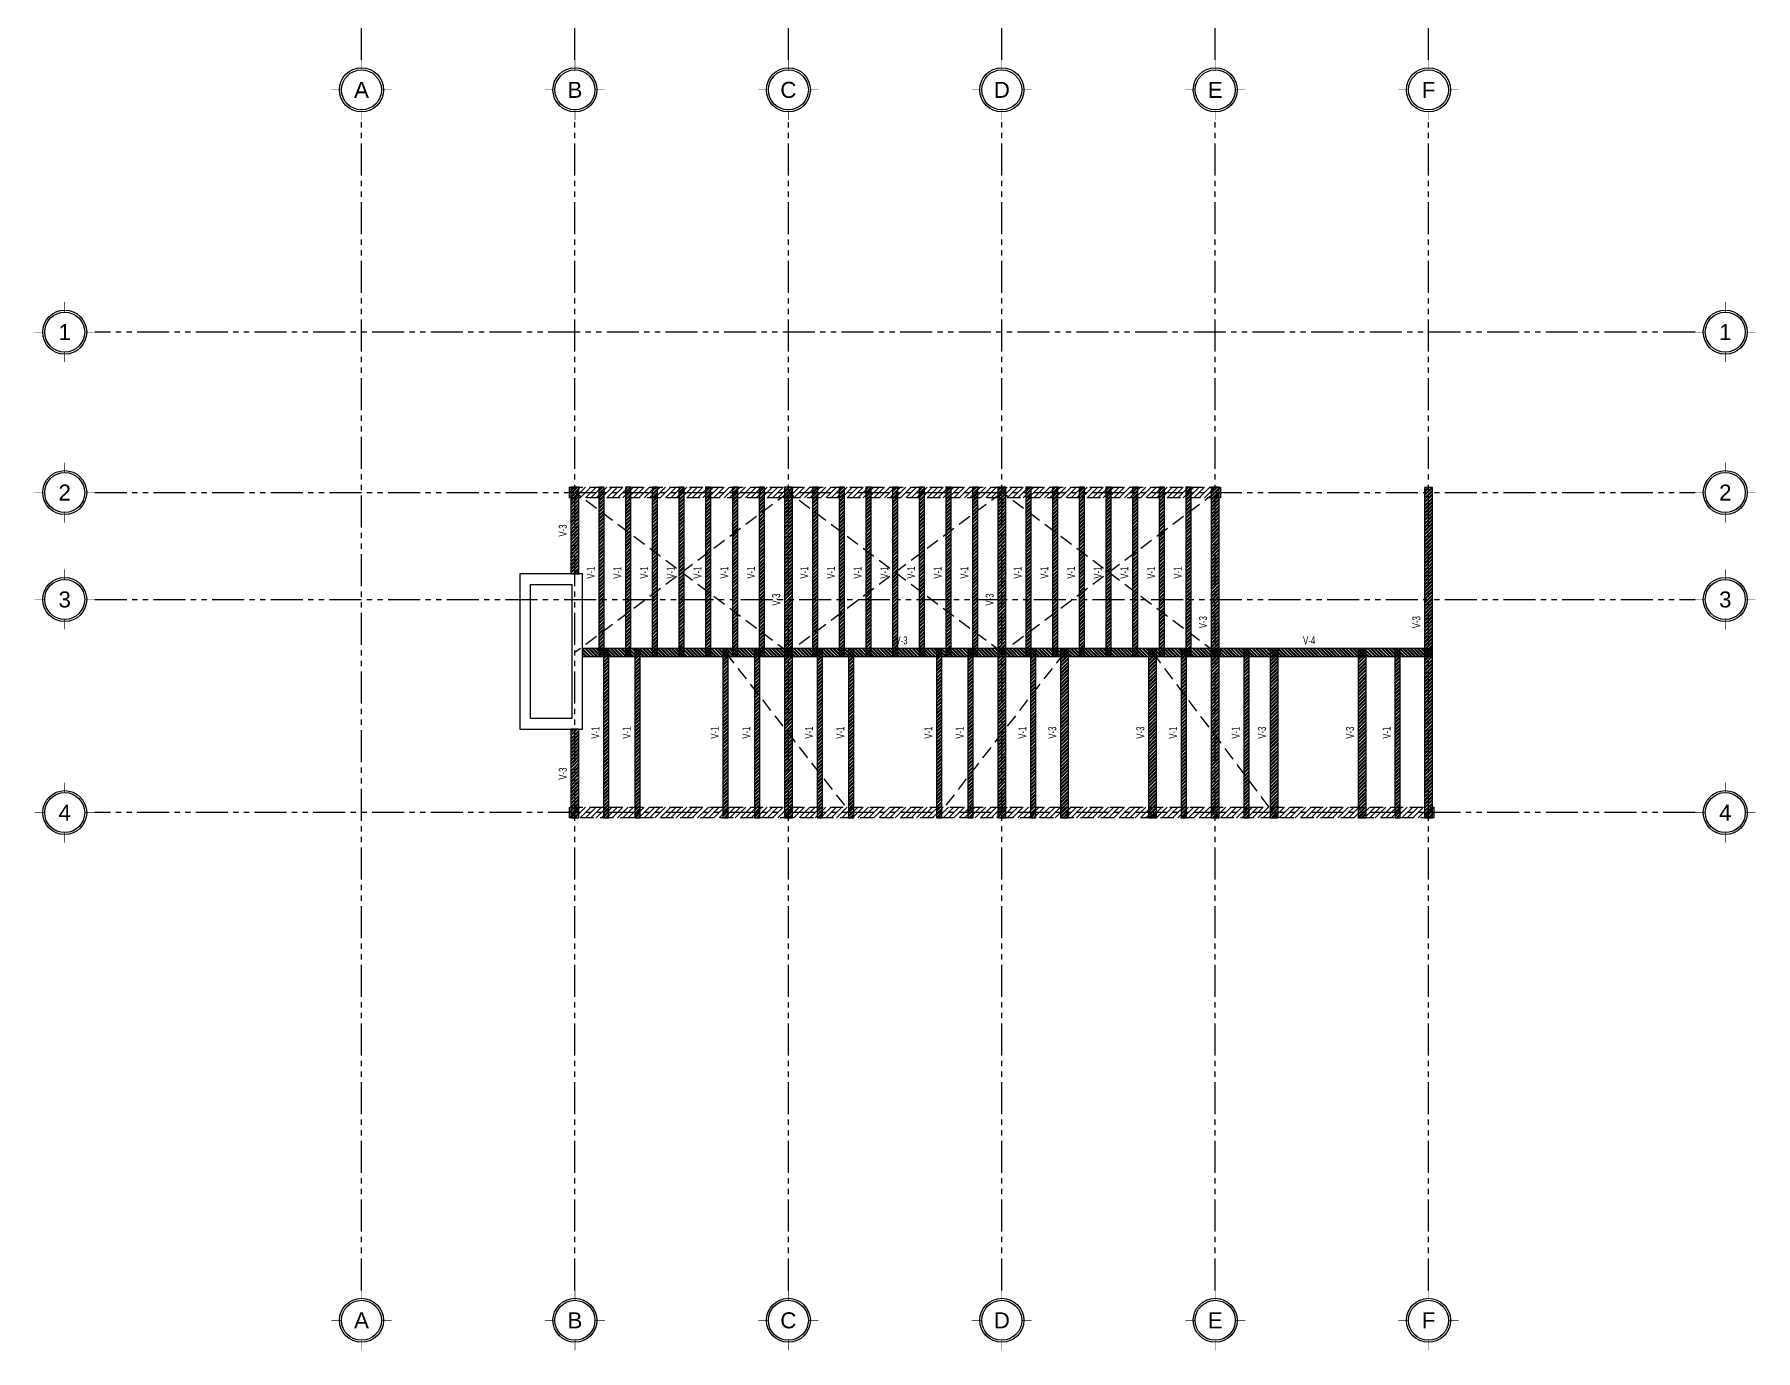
# Model space of a CAD drawing. Header units: metres. Extents: x -6.1 to 26.1, y -33.2 to 14.1.
# Drawn here: x -6.13 to 26.13, y -33.16 to -8.48 of the extents above; entities that cross this region are included whole.
import ezdxf
from ezdxf.enums import TextEntityAlignment as Align

# ---------------------------------------------------------------- set-up
doc = ezdxf.new("R2010")
doc.units = ezdxf.units.M
doc.header["$MEASUREMENT"] = 0
doc.linetypes.add('Xref_Cubierta 2$0$HIDDEN', pattern=[0.375, 0.25, -0.125])
doc.linetypes.add('Xref_Ejes$0$ACAD_ISO05W100', pattern=[33, 24, -3, 0, -3, 0, -3])
for name, color, linetype in [('Xref_Cubierta 2$0$00-TENSORES', 7, 'Continuous'), ('Xref_Cubierta 2$0$Cerramiento', 11, 'Continuous'), ('Xref_Cubierta 2$0$VIGA', 3, 'Continuous'), ('Xref_Cubierta 2$0$VIGUETA', 7, 'Continuous'), ('Xref_Ejes$0$00-EJES', 1, 'Xref_Ejes$0$ACAD_ISO05W100'), ('Xref_Ejes$0$Globo Eje', 1, 'Continuous'), ('Xref_Ejes$0$Texto', 7, 'Continuous')]:
    doc.layers.add(name, color=color, linetype=linetype)
doc.styles.add('Xref_Cubierta 2$0$ARIAL', font='arial.ttf', dxfattribs={"height": 2})
doc.styles.add('Xref_Ejes$0$Arial', font='arial.ttf')
pattern_1 = [(45, (0.05, 4.30194), (-0.03367596, 0.03367596), []), (45, (0.07245, 4.30194), (-0.03367596, 0.03367596), [])]

# ---------------------------------------------------------------- blocks, each defined once
blk = doc.blocks.new('*U195')
at = {"layer": 'Xref_Ejes$0$Globo Eje', "ltscale": 0.025, "const_width": 0.00938}
for points in [[(0, 0.5625), (0, 0.375)], [(-0.375, 0), (-0.5625, 0)], [(0.5625, 0), (0.375, 0)], [(0, -0.375), (0, -0.5625)]]:
    blk.add_lwpolyline(points, dxfattribs=at)
at = {"layer": 'Xref_Ejes$0$Globo Eje', "ltscale": 0.025}
for radius in [0.4125, 0.375]:
    blk.add_circle((0, 0), radius, dxfattribs=at)
at = {"layer": 'Xref_Ejes$0$Texto', "color": 7, "ltscale": 0.025, "style": 'Xref_Ejes$0$Arial'}
blk.add_attdef('EJE', text='', height=0.3, dxfattribs=at).set_placement((0, 0), align=Align.MIDDLE_CENTER)
blk = doc.blocks.new('Xref_Ejes')
at = {"layer": 'Xref_Ejes$0$00-EJES', "ltscale": 0.025}
for p, q in [((0, -8.957), (0, 12.987)), ((4, -8.957), (4, 12.987)), ((8, -8.957), (8, 12.987)), ((12, -8.957), (12, 12.987)), ((16, -8.957), (16, 12.987)), ((19.997, -8.957), (19.997, 12.987)), ((24.997, 9.008), (-5, 9.008)), ((-5, 6), (24.997, 6)), ((-5, 3.996), (24.997, 3.996)), ((24.997, 0), (-5, 0))]:
    blk.add_line(p, q, dxfattribs=at)
for p, values in [((0, 13.55), {'EJE': 'A'}), ((4, 13.55), {'EJE': 'B'}), ((8, 13.55), {'EJE': 'C'}), ((12, 13.55), {'EJE': 'D'}), ((16, 13.55), {'EJE': 'E'}), ((19.997, 13.55), {'EJE': 'F'}), ((-5.562, 9.008), {'EJE': '1'}), ((25.559, 9.008), {'EJE': '1'}), ((-5.562, 6), {'EJE': '2'}), ((25.559, 6), {'EJE': '2'}), ((-5.562, 3.996), {'EJE': '3'}), ((25.559, 3.996), {'EJE': '3'}), ((-5.562, 0), {'EJE': '4'}), ((25.559, 0), {'EJE': '4'}), ((0, -9.519), {'EJE': 'A'}), ((4, -9.519), {'EJE': 'B'}), ((8, -9.519), {'EJE': 'C'}), ((12, -9.519), {'EJE': 'D'}), ((16, -9.519), {'EJE': 'E'}), ((19.997, -9.519), {'EJE': 'F'})]:
    blk.add_blockref('*U195', p, dxfattribs=at).add_auto_attribs(values)
blk = doc.blocks.new('*U200')
at = {"layer": 'Xref_Cubierta 2$0$VIGA', "ltscale": 0.025, "transparency": 33554559}
h = blk.add_hatch(dxfattribs=at)
h.set_pattern_fill('ANSI32', color=250, scale=0.005)
h.set_pattern_definition([(45, (2e-15, 4.327096), (-0.03367596, 0.03367596), []), (45, (0.02245, 4.327096), (-0.03367596, 0.03367596), [])])
h.paths.add_polyline_path([(-0.075, 6), (-0.075, -0.2), (0.075, -0.2), (0.075, 6)])
at = {"layer": 'Xref_Cubierta 2$0$VIGA', "ltscale": 0.025}
for p, q in [((0.075, 6), (-0.075, 6)), ((-0.075, 6), (-0.075, -0.2)), ((0.075, -0.2), (0.075, 6)), ((-0.075, -0.2), (0.075, -0.2))]:
    blk.add_line(p, q, dxfattribs=at)
at = {"layer": 'Xref_Cubierta 2$0$VIGA', "ltscale": 0.025, "style": 'Xref_Cubierta 2$0$ARIAL', "width": 0.7, "flags": 8}
blk.add_attdef('V-00', text='', height=0.15, rotation=90, dxfattribs=at).set_placement((-0.228, 3.895), align=Align.MIDDLE_CENTER)
blk = doc.blocks.new('*U203')
at = {"layer": 'Xref_Cubierta 2$0$VIGA', "ltscale": 0.025, "transparency": 33554559}
h = blk.add_hatch(dxfattribs=at)
h.set_pattern_fill('ANSI32', color=250, scale=0.005, angle=-90)
h.set_pattern_definition([(315, (14.52551, -8e-15), (0.03367596, 0.03367596), []), (315, (14.52551, -0.02245), (0.03367596, 0.03367596), [])])
h.paths.add_polyline_path([(11.956, 0.075), (0, 0.075), (0, -0.075), (11.956, -0.075)])
at = {"layer": 'Xref_Cubierta 2$0$VIGA', "ltscale": 0.025}
for p, q in [((0, 0.075), (0, -0.075)), ((11.956, 0.075), (0, 0.075)), ((11.956, -0.075), (11.956, 0.075)), ((0, -0.075), (11.956, -0.075))]:
    blk.add_line(p, q, dxfattribs=at)
at = {"layer": 'Xref_Cubierta 2$0$VIGA', "ltscale": 0.025, "style": 'Xref_Cubierta 2$0$ARIAL', "width": 0.7, "flags": 8}
blk.add_attdef('V-00', text='', height=0.15, dxfattribs=at).set_placement((5.977, 0.228), align=Align.MIDDLE_CENTER)
blk = doc.blocks.new('*U230')
at = {"layer": 'Xref_Cubierta 2$0$VIGA', "ltscale": 0.025, "transparency": 33554559}
h = blk.add_hatch(dxfattribs=at)
h.set_pattern_fill('ANSI32', color=250, scale=0.005)
h.set_pattern_definition([(45, (2e-15, 4.32702), (-0.03367596, 0.03367596), []), (45, (0.02245, 4.32702), (-0.03367596, 0.03367596), [])])
h.paths.add_polyline_path([(-0.075, 6), (-0.075, -0.2), (0.075, -0.2), (0.075, 6)])
at = {"layer": 'Xref_Cubierta 2$0$VIGA', "ltscale": 0.025}
for p, q in [((0.075, 6), (-0.075, 6)), ((-0.075, 6), (-0.075, -0.2)), ((0.075, -0.2), (0.075, 6)), ((-0.075, -0.2), (0.075, -0.2))]:
    blk.add_line(p, q, dxfattribs=at)
at = {"layer": 'Xref_Cubierta 2$0$VIGA', "ltscale": 0.025, "style": 'Xref_Cubierta 2$0$ARIAL', "width": 0.7, "flags": 8}
blk.add_attdef('V-00', text='', height=0.15, rotation=90, dxfattribs=at).set_placement((-0.228, 3.47), align=Align.MIDDLE_CENTER)
blk = doc.blocks.new('*U202')
at = {"layer": 'Xref_Cubierta 2$0$VIGA', "ltscale": 0.025, "transparency": 33554559}
h = blk.add_hatch(dxfattribs=at)
h.set_pattern_fill('ANSI32', color=250, scale=0.005)
h.set_pattern_definition([(45, (2e-15, -0.21063), (-0.033676, 0.033676), []), (45, (0.02245, -0.21063), (-0.033676, 0.033676), [])])
h.paths.add_polyline_path([(-0.075, 1.462), (-0.075, -0.2), (0.075, -0.2), (0.075, 1.462)])
at = {"layer": 'Xref_Cubierta 2$0$VIGA', "ltscale": 0.025}
for p, q in [((0.075, 1.462), (-0.075, 1.462)), ((-0.075, 1.462), (-0.075, -0.2)), ((0.075, -0.2), (0.075, 1.462)), ((-0.075, -0.2), (0.075, -0.2))]:
    blk.add_line(p, q, dxfattribs=at)
at = {"layer": 'Xref_Cubierta 2$0$VIGA', "ltscale": 0.025, "style": 'Xref_Cubierta 2$0$ARIAL', "width": 0.7, "flags": 8}
blk.add_attdef('V-00', text='', height=0.15, rotation=90, dxfattribs=at).set_placement((-0.228, 0.63), align=Align.MIDDLE_CENTER)
blk = doc.blocks.new('*U205')
at = {"layer": 'Xref_Cubierta 2$0$VIGA', "ltscale": 0.025, "transparency": 33554559}
h = blk.add_hatch(dxfattribs=at)
h.set_pattern_fill('ANSI32', color=250, scale=0.005)
h.set_pattern_definition([(45, (2e-15, -2.819004), (-0.03367596, 0.03367596), []), (45, (0.02245, -2.819004), (-0.03367596, 0.03367596), [])])
h.paths.add_polyline_path([(-0.075, 1.621), (-0.075, 0), (0.075, 0), (0.075, 1.621)])
at = {"layer": 'Xref_Cubierta 2$0$VIGA', "ltscale": 0.025}
for p, q in [((0.075, 1.621), (-0.075, 1.621)), ((-0.075, 1.621), (-0.075, 0)), ((0.075, 0), (0.075, 1.621)), ((-0.075, 0), (0.075, 0))]:
    blk.add_line(p, q, dxfattribs=at)
at = {"layer": 'Xref_Cubierta 2$0$VIGA', "ltscale": 0.025, "style": 'Xref_Cubierta 2$0$ARIAL', "width": 0.7, "flags": 8}
blk.add_attdef('V-00', text='', height=0.15, rotation=90, dxfattribs=at).set_placement((-0.228, 0.809), align=Align.MIDDLE_CENTER)
blk = doc.blocks.new('*U207')
at = {"layer": 'Xref_Cubierta 2$0$VIGA', "ltscale": 0.025, "transparency": 33554559}
h = blk.add_hatch(dxfattribs=at)
h.set_pattern_fill('ANSI32', color=250, scale=0.005)
h.set_pattern_definition([(45, (2e-15, 4.327096), (-0.03367596, 0.03367596), []), (45, (0.02245, 4.327096), (-0.03367596, 0.03367596), [])])
h.paths.add_polyline_path([(-0.075, 6), (-0.075, -0.2), (0.075, -0.2), (0.075, 6)])
at = {"layer": 'Xref_Cubierta 2$0$VIGA', "ltscale": 0.025}
for p, q in [((0.075, 6), (-0.075, 6)), ((-0.075, 6), (-0.075, -0.2)), ((0.075, -0.2), (0.075, 6)), ((-0.075, -0.2), (0.075, -0.2))]:
    blk.add_line(p, q, dxfattribs=at)
at = {"layer": 'Xref_Cubierta 2$0$VIGA', "ltscale": 0.025, "style": 'Xref_Cubierta 2$0$ARIAL', "width": 0.7, "flags": 8}
blk.add_attdef('V-00', text='', height=0.15, rotation=90, dxfattribs=at).set_placement((-0.228, 3.895), align=Align.MIDDLE_CENTER)
blk = doc.blocks.new('*U224')
at = {"layer": 'Xref_Cubierta 2$0$VIGA', "ltscale": 0.025, "transparency": 33554559}
h = blk.add_hatch(dxfattribs=at)
h.set_pattern_fill('ANSI32', color=250, scale=0.005)
h.set_pattern_definition(pattern_1)
h.paths.add_polyline_path([(-0.025, 2.975), (-0.025, -0.2), (0.075, -0.2), (0.075, 2.975)])
at = {"layer": 'Xref_Cubierta 2$0$VIGA', "ltscale": 0.025}
for p, q in [((0.075, 2.975), (-0.025, 2.975)), ((-0.025, 2.975), (-0.025, -0.2)), ((0.075, -0.2), (0.075, 2.975)), ((-0.025, -0.2), (0.075, -0.2))]:
    blk.add_line(p, q, dxfattribs=at)
at = {"layer": 'Xref_Cubierta 2$0$VIGA', "ltscale": 0.025, "style": 'Xref_Cubierta 2$0$ARIAL', "width": 0.7, "flags": 8}
blk.add_attdef('V-00', text='', height=0.15, rotation=90, dxfattribs=at).set_placement((-0.178, 1.399), align=Align.MIDDLE_CENTER)
blk = doc.blocks.new('*U227')
at = {"layer": 'Xref_Cubierta 2$0$VIGA', "ltscale": 0.025, "transparency": 33554559}
h = blk.add_hatch(dxfattribs=at)
h.set_pattern_fill('ANSI32', color=250, scale=0.005)
h.set_pattern_definition(pattern_1)
h.paths.add_polyline_path([(-0.025, 2.975), (-0.025, -0.2), (0.075, -0.2), (0.075, 2.975)])
at = {"layer": 'Xref_Cubierta 2$0$VIGA', "ltscale": 0.025}
for p, q in [((0.075, 2.975), (-0.025, 2.975)), ((-0.025, 2.975), (-0.025, -0.2)), ((0.075, -0.2), (0.075, 2.975)), ((-0.025, -0.2), (0.075, -0.2))]:
    blk.add_line(p, q, dxfattribs=at)
at = {"layer": 'Xref_Cubierta 2$0$VIGA', "ltscale": 0.025, "style": 'Xref_Cubierta 2$0$ARIAL', "width": 0.7, "flags": 8}
blk.add_attdef('V-00', text='', height=0.15, rotation=90, dxfattribs=at).set_placement((-0.178, 1.399), align=Align.MIDDLE_CENTER)
blk = doc.blocks.new('*U229')
at = {"layer": 'Xref_Cubierta 2$0$VIGA', "ltscale": 0.025, "transparency": 33554559}
h = blk.add_hatch(dxfattribs=at)
h.set_pattern_fill('ANSI32', color=250, scale=0.005)
h.set_pattern_definition([(45, (0.05, 4.30194), (-0.03367596, 0.03367596), []), (45, (0.07245, 4.30194), (-0.03367596, 0.03367596), [])])
h.paths.add_polyline_path([(-0.025, 2.975), (-0.025, -0.2), (0.075, -0.2), (0.075, 2.975)])
at = {"layer": 'Xref_Cubierta 2$0$VIGA', "ltscale": 0.025}
for p, q in [((0.075, 2.975), (-0.025, 2.975)), ((-0.025, 2.975), (-0.025, -0.2)), ((0.075, -0.2), (0.075, 2.975)), ((-0.025, -0.2), (0.075, -0.2))]:
    blk.add_line(p, q, dxfattribs=at)
at = {"layer": 'Xref_Cubierta 2$0$VIGA', "ltscale": 0.025, "style": 'Xref_Cubierta 2$0$ARIAL', "width": 0.7, "flags": 8}
blk.add_attdef('V-00', text='', height=0.15, rotation=90, dxfattribs=at).set_placement((-0.178, 1.399), align=Align.MIDDLE_CENTER)
blk = doc.blocks.new('*U225')
at = {"layer": 'Xref_Cubierta 2$0$VIGA', "ltscale": 0.025, "transparency": 33554559}
h = blk.add_hatch(dxfattribs=at)
h.set_pattern_fill('ANSI32', color=250, scale=0.005)
h.set_pattern_definition([(45, (2e-15, 4.301936), (-0.03367596, 0.03367596), []), (45, (0.02245, 4.301936), (-0.03367596, 0.03367596), [])])
h.paths.add_polyline_path([(-0.075, 2.975), (-0.075, -0.2), (0.075, -0.2), (0.075, 2.975)])
at = {"layer": 'Xref_Cubierta 2$0$VIGA', "ltscale": 0.025}
for p, q in [((0.075, 2.975), (-0.075, 2.975)), ((-0.075, 2.975), (-0.075, -0.2)), ((0.075, -0.2), (0.075, 2.975)), ((-0.075, -0.2), (0.075, -0.2))]:
    blk.add_line(p, q, dxfattribs=at)
at = {"layer": 'Xref_Cubierta 2$0$VIGA', "ltscale": 0.025, "style": 'Xref_Cubierta 2$0$ARIAL', "width": 0.7, "flags": 8}
blk.add_attdef('V-00', text='', height=0.15, rotation=90, dxfattribs=at).set_placement((-0.228, 1.399), align=Align.MIDDLE_CENTER)
blk = doc.blocks.new('*U226')
at = {"layer": 'Xref_Cubierta 2$0$VIGA', "ltscale": 0.025, "transparency": 33554559}
h = blk.add_hatch(dxfattribs=at)
h.set_pattern_fill('ANSI32', color=250, scale=0.005)
h.set_pattern_definition([(45, (2e-15, 4.30194), (-0.03367596, 0.03367596), []), (45, (0.02245, 4.30194), (-0.03367596, 0.03367596), [])])
h.paths.add_polyline_path([(-0.075, 2.975), (-0.075, -0.2), (0.075, -0.2), (0.075, 2.975)])
at = {"layer": 'Xref_Cubierta 2$0$VIGA', "ltscale": 0.025}
for p, q in [((0.075, 2.975), (-0.075, 2.975)), ((-0.075, 2.975), (-0.075, -0.2)), ((0.075, -0.2), (0.075, 2.975)), ((-0.075, -0.2), (0.075, -0.2))]:
    blk.add_line(p, q, dxfattribs=at)
at = {"layer": 'Xref_Cubierta 2$0$VIGA', "ltscale": 0.025, "style": 'Xref_Cubierta 2$0$ARIAL', "width": 0.7, "flags": 8}
blk.add_attdef('V-00', text='', height=0.15, rotation=90, dxfattribs=at).set_placement((-0.228, 1.399), align=Align.MIDDLE_CENTER)
blk = doc.blocks.new('*U216')
at = {"layer": 'Xref_Cubierta 2$0$VIGA', "ltscale": 0.025, "transparency": 33554559}
h = blk.add_hatch(dxfattribs=at)
h.set_pattern_fill('ANSI32', color=250, scale=0.005)
h.set_pattern_definition([(45, (0.05, 4.302), (-0.03367596, 0.03367596), []), (45, (0.07245, 4.302), (-0.03367596, 0.03367596), [])])
h.paths.add_polyline_path([(-0.025, 2.975), (-0.025, -0.2), (0.075, -0.2), (0.075, 2.975)])
at = {"layer": 'Xref_Cubierta 2$0$VIGA', "ltscale": 0.025}
for p, q in [((0.075, 2.975), (-0.025, 2.975)), ((-0.025, 2.975), (-0.025, -0.2)), ((0.075, -0.2), (0.075, 2.975)), ((-0.025, -0.2), (0.075, -0.2))]:
    blk.add_line(p, q, dxfattribs=at)
at = {"layer": 'Xref_Cubierta 2$0$VIGA', "ltscale": 0.025, "style": 'Xref_Cubierta 2$0$ARIAL', "width": 0.7, "flags": 8}
blk.add_attdef('V-00', text='', height=0.15, rotation=90, dxfattribs=at).set_placement((-0.178, 1.399), align=Align.MIDDLE_CENTER)
blk = doc.blocks.new('*U222')
at = {"layer": 'Xref_Cubierta 2$0$VIGA', "ltscale": 0.025, "transparency": 33554559}
h = blk.add_hatch(dxfattribs=at)
h.set_pattern_fill('ANSI32', color=250, scale=0.005)
h.set_pattern_definition([(45, (0.05, 4.302), (-0.03367596, 0.03367596), []), (45, (0.07245, 4.302), (-0.03367596, 0.03367596), [])])
h.paths.add_polyline_path([(-0.025, 2.975), (-0.025, -0.2), (0.075, -0.2), (0.075, 2.975)])
at = {"layer": 'Xref_Cubierta 2$0$VIGA', "ltscale": 0.025}
for p, q in [((0.075, 2.975), (-0.025, 2.975)), ((-0.025, 2.975), (-0.025, -0.2)), ((0.075, -0.2), (0.075, 2.975)), ((-0.025, -0.2), (0.075, -0.2))]:
    blk.add_line(p, q, dxfattribs=at)
at = {"layer": 'Xref_Cubierta 2$0$VIGA', "ltscale": 0.025, "style": 'Xref_Cubierta 2$0$ARIAL', "width": 0.7, "flags": 8}
blk.add_attdef('V-00', text='', height=0.15, rotation=90, dxfattribs=at).set_placement((-0.178, 1.399), align=Align.MIDDLE_CENTER)
blk = doc.blocks.new('*U209')
at = {"layer": 'Xref_Cubierta 2$0$VIGA', "ltscale": 0.025, "transparency": 33554559}
h = blk.add_hatch(dxfattribs=at)
h.set_pattern_fill('ANSI32', color=250, scale=0.005)
h.set_pattern_definition([(45, (2e-15, 4.302), (-0.03367596, 0.03367596), []), (45, (0.02245, 4.302), (-0.03367596, 0.03367596), [])])
h.paths.add_polyline_path([(-0.075, 2.975), (-0.075, -0.2), (0.075, -0.2), (0.075, 2.975)])
at = {"layer": 'Xref_Cubierta 2$0$VIGA', "ltscale": 0.025}
for p, q in [((0.075, 2.975), (-0.075, 2.975)), ((-0.075, 2.975), (-0.075, -0.2)), ((0.075, -0.2), (0.075, 2.975)), ((-0.075, -0.2), (0.075, -0.2))]:
    blk.add_line(p, q, dxfattribs=at)
at = {"layer": 'Xref_Cubierta 2$0$VIGA', "ltscale": 0.025, "style": 'Xref_Cubierta 2$0$ARIAL', "width": 0.7, "flags": 8}
blk.add_attdef('V-00', text='', height=0.15, rotation=90, dxfattribs=at).set_placement((-0.228, 1.399), align=Align.MIDDLE_CENTER)
blk = doc.blocks.new('*U211')
at = {"layer": 'Xref_Cubierta 2$0$VIGA', "ltscale": 0.025, "transparency": 33554559}
h = blk.add_hatch(dxfattribs=at)
h.set_pattern_fill('ANSI32', color=250, scale=0.005)
h.set_pattern_definition([(45, (2e-15, 4.301994), (-0.03367596, 0.03367596), []), (45, (0.02245, 4.301994), (-0.03367596, 0.03367596), [])])
h.paths.add_polyline_path([(-0.075, 2.975), (-0.075, -0.2), (0.075, -0.2), (0.075, 2.975)])
at = {"layer": 'Xref_Cubierta 2$0$VIGA', "ltscale": 0.025}
for p, q in [((0.075, 2.975), (-0.075, 2.975)), ((-0.075, 2.975), (-0.075, -0.2)), ((0.075, -0.2), (0.075, 2.975)), ((-0.075, -0.2), (0.075, -0.2))]:
    blk.add_line(p, q, dxfattribs=at)
at = {"layer": 'Xref_Cubierta 2$0$VIGA', "ltscale": 0.025, "style": 'Xref_Cubierta 2$0$ARIAL', "width": 0.7, "flags": 8}
blk.add_attdef('V-00', text='', height=0.15, rotation=90, dxfattribs=at).set_placement((-0.228, 1.399), align=Align.MIDDLE_CENTER)
blk = doc.blocks.new('*U223')
at = {"layer": 'Xref_Cubierta 2$0$VIGA', "ltscale": 0.025, "transparency": 33554559}
h = blk.add_hatch(dxfattribs=at)
h.set_pattern_fill('ANSI32', color=250, scale=0.005)
h.set_pattern_definition([(45, (0.05, 4.377096), (-0.03367596, 0.03367596), []), (45, (0.07245, 4.377096), (-0.03367596, 0.03367596), [])])
h.paths.add_polyline_path([(-0.025, 3.025), (-0.025, -0.15), (0.075, -0.15), (0.075, 3.025)])
at = {"layer": 'Xref_Cubierta 2$0$VIGA', "ltscale": 0.025}
for p, q in [((0.075, 3.025), (-0.025, 3.025)), ((-0.025, 3.025), (-0.025, -0.15)), ((0.075, -0.15), (0.075, 3.025)), ((-0.025, -0.15), (0.075, -0.15))]:
    blk.add_line(p, q, dxfattribs=at)
at = {"layer": 'Xref_Cubierta 2$0$VIGA', "ltscale": 0.025, "style": 'Xref_Cubierta 2$0$ARIAL', "width": 0.7, "flags": 8}
blk.add_attdef('V-00', text='', height=0.15, rotation=90, dxfattribs=at).set_placement((-0.178, 1.424), align=Align.MIDDLE_CENTER)
blk = doc.blocks.new('*U228')
at = {"layer": 'Xref_Cubierta 2$0$VIGA', "ltscale": 0.025, "transparency": 33554559}
h = blk.add_hatch(dxfattribs=at)
h.set_pattern_fill('ANSI32', color=250, scale=0.005)
h.set_pattern_definition([(45, (0.05, 4.377096), (-0.03367596, 0.03367596), []), (45, (0.07245, 4.377096), (-0.03367596, 0.03367596), [])])
h.paths.add_polyline_path([(-0.025, 3.025), (-0.025, -0.15), (0.075, -0.15), (0.075, 3.025)])
at = {"layer": 'Xref_Cubierta 2$0$VIGA', "ltscale": 0.025}
for p, q in [((0.075, 3.025), (-0.025, 3.025)), ((-0.025, 3.025), (-0.025, -0.15)), ((0.075, -0.15), (0.075, 3.025)), ((-0.025, -0.15), (0.075, -0.15))]:
    blk.add_line(p, q, dxfattribs=at)
at = {"layer": 'Xref_Cubierta 2$0$VIGA', "ltscale": 0.025, "style": 'Xref_Cubierta 2$0$ARIAL', "width": 0.7, "flags": 8}
blk.add_attdef('V-00', text='', height=0.15, rotation=90, dxfattribs=at).set_placement((-0.178, 1.424), align=Align.MIDDLE_CENTER)
blk = doc.blocks.new('*U231')
at = {"layer": 'Xref_Cubierta 2$0$VIGA', "ltscale": 0.025, "transparency": 33554559}
h = blk.add_hatch(dxfattribs=at)
h.set_pattern_fill('ANSI32', color=250, scale=0.005)
h.set_pattern_definition([(45, (2e-15, 4.324967), (-0.03367596, 0.03367596), []), (45, (0.02245, 4.324967), (-0.03367596, 0.03367596), [])])
h.paths.add_polyline_path([(-0.075, 5.998), (-0.075, -0.2), (0.075, -0.2), (0.075, 5.998)])
at = {"layer": 'Xref_Cubierta 2$0$VIGA', "ltscale": 0.025}
for p, q in [((0.075, 5.998), (-0.075, 5.998)), ((-0.075, 5.998), (-0.075, -0.2)), ((0.075, -0.2), (0.075, 5.998)), ((-0.075, -0.2), (0.075, -0.2))]:
    blk.add_line(p, q, dxfattribs=at)
at = {"layer": 'Xref_Cubierta 2$0$VIGA', "ltscale": 0.025, "style": 'Xref_Cubierta 2$0$ARIAL', "width": 0.7, "flags": 8}
blk.add_attdef('V-00', text='', height=0.15, rotation=90, dxfattribs=at).set_placement((-0.228, 3.47), align=Align.MIDDLE_CENTER)
blk = doc.blocks.new('*U214')
at = {"layer": 'Xref_Cubierta 2$0$VIGA', "ltscale": 0.025, "transparency": 33554559}
h = blk.add_hatch(dxfattribs=at)
h.set_pattern_fill('ANSI32', color=250, scale=0.005, angle=-90)
h.set_pattern_definition([(315, (7.493944, -6e-15), (0.03367596, 0.03367596), []), (315, (7.493944, -0.02245), (0.03367596, 0.03367596), [])])
h.paths.add_polyline_path([(3.996, 0.075), (-0.15, 0.075), (-0.15, -0.075), (3.996, -0.075)])
at = {"layer": 'Xref_Cubierta 2$0$VIGA', "ltscale": 0.025}
for p, q in [((-0.15, 0.075), (-0.15, -0.075)), ((3.996, 0.075), (-0.15, 0.075)), ((3.996, -0.075), (3.996, 0.075)), ((-0.15, -0.075), (3.996, -0.075))]:
    blk.add_line(p, q, dxfattribs=at)
at = {"layer": 'Xref_Cubierta 2$0$VIGA', "ltscale": 0.025, "style": 'Xref_Cubierta 2$0$ARIAL', "width": 0.7, "flags": 8}
blk.add_attdef('V-00', text='', height=0.15, dxfattribs=at).set_placement((1.685, 0.228), align=Align.MIDDLE_CENTER)
blk = doc.blocks.new('Xref_Cubierta 2')
at = {"layer": 'Xref_Cubierta 2$0$VIGUETA'}
h = blk.add_hatch(dxfattribs=at)
h.set_pattern_fill('JIS_WOOD', color=256, scale=0.1)
h.set_pattern_definition([(45, (-0.000496, -17.069134), (-0.05, 0.05), [])])
h.paths.add_polyline_path([(16.1, -17.169), (16.1, -16.969), (3.9, -16.969), (3.9, -17.169)])
h = blk.add_hatch(dxfattribs=at)
h.set_pattern_fill('JIS_WOOD', color=256, scale=0.1)
h.set_pattern_definition([(45, (0, -23.069155), (-0.05, 0.05), [])])
h.paths.add_polyline_path([(20.097, -23.169), (20.097, -22.969), (3.9, -22.969), (3.9, -23.169)])
at = {"layer": 'Xref_Cubierta 2$0$00-TENSORES', "linetype": 'Xref_Cubierta 2$0$HIDDEN'}
for p, q in [((8.002, -20.069), (4, -17.069)), ((8.002, -17.069), (4, -20.069)), ((12.004, -20.069), (8.002, -17.069)), ((12.004, -17.069), (8.002, -20.069)), ((16.006, -20.069), (12.004, -17.069)), ((16.006, -17.069), (12.004, -20.069)), ((6.824, -20.069), (9.176, -23.094)), ((13.174, -20.069), (10.826, -23.094)), ((14.824, -20.069), (17.103, -23.094))]:
    blk.add_line(p, q, dxfattribs=at)
at = {"layer": 'Xref_Cubierta 2$0$Cerramiento'}
blk.add_line((6.05, -19.969), (5.95, -19.969), dxfattribs=at)
for points in [[(2.97, -21.507), (4.144, -21.507), (4.144, -18.59), (2.97, -18.59), (2.97, -21.507)], [(3.17, -21.307), (3.17, -18.79), (3.944, -18.79), (3.944, -21.307), (3.17, -21.307)]]:
    blk.add_lwpolyline(points, dxfattribs=at)
at = {"layer": 'Xref_Cubierta 2$0$VIGUETA', "linetype": 'Xref_Cubierta 2$0$HIDDEN'}
for points in [[(3.9, -16.969), (16.1, -16.969), (16.1, -17.169), (3.9, -17.169)], [(3.9, -22.969), (20.097, -22.969), (20.097, -23.169), (3.9, -23.169)]]:
    blk.add_lwpolyline(points, close=True, dxfattribs=at)
at = {"ltscale": 0.025}
ref = blk.add_blockref('*U205', (4, -18.59), dxfattribs=at)
ref.add_attrib('V-00', 'V-3', dxfattribs={"layer": 'Xref_Cubierta 2$0$VIGA', "ltscale": 0.025, "height": 0.15, "rotation": 90, "style": 'Xref_Cubierta 2$0$ARIAL', "width": 0.7}).set_placement((3.772, -17.781), align=Align.MIDDLE_CENTER)
ref = blk.add_blockref('*U223', (4.475, -19.994), dxfattribs=at)
ref.add_attrib('V-00', 'V-1', dxfattribs={"layer": 'Xref_Cubierta 2$0$VIGA', "ltscale": 0.025, "height": 0.15, "rotation": 90, "style": 'Xref_Cubierta 2$0$ARIAL', "width": 0.7}).set_placement((4.297, -18.57), align=Align.MIDDLE_CENTER)
ref = blk.add_blockref('*U223', (4.975, -19.994), dxfattribs=at)
ref.add_attrib('V-00', 'V-1', dxfattribs={"layer": 'Xref_Cubierta 2$0$VIGA', "ltscale": 0.025, "height": 0.15, "rotation": 90, "style": 'Xref_Cubierta 2$0$ARIAL', "width": 0.7}).set_placement((4.797, -18.57), align=Align.MIDDLE_CENTER)
ref = blk.add_blockref('*U223', (5.475, -19.994), dxfattribs=at)
ref.add_attrib('V-00', 'V-1', dxfattribs={"layer": 'Xref_Cubierta 2$0$VIGA', "ltscale": 0.025, "height": 0.15, "rotation": 90, "style": 'Xref_Cubierta 2$0$ARIAL', "width": 0.7}).set_placement((5.297, -18.57), align=Align.MIDDLE_CENTER)
ref = blk.add_blockref('*U223', (5.975, -19.994), dxfattribs=at)
ref.add_attrib('V-00', 'V-1', dxfattribs={"layer": 'Xref_Cubierta 2$0$VIGA', "ltscale": 0.025, "height": 0.15, "rotation": 90, "style": 'Xref_Cubierta 2$0$ARIAL', "width": 0.7}).set_placement((5.797, -18.57), align=Align.MIDDLE_CENTER)
ref = blk.add_blockref('*U223', (6.475, -19.994), dxfattribs=at)
ref.add_attrib('V-00', 'V-1', dxfattribs={"layer": 'Xref_Cubierta 2$0$VIGA', "ltscale": 0.025, "height": 0.15, "rotation": 90, "style": 'Xref_Cubierta 2$0$ARIAL', "width": 0.7}).set_placement((6.297, -18.57), align=Align.MIDDLE_CENTER)
ref = blk.add_blockref('*U223', (6.975, -19.994), dxfattribs=at)
ref.add_attrib('V-00', 'V-1', dxfattribs={"layer": 'Xref_Cubierta 2$0$VIGA', "ltscale": 0.025, "height": 0.15, "rotation": 90, "style": 'Xref_Cubierta 2$0$ARIAL', "width": 0.7}).set_placement((6.797, -18.57), align=Align.MIDDLE_CENTER)
ref = blk.add_blockref('*U223', (7.475, -19.994), dxfattribs=at)
ref.add_attrib('V-00', 'V-1', dxfattribs={"layer": 'Xref_Cubierta 2$0$VIGA', "ltscale": 0.025, "height": 0.15, "rotation": 90, "style": 'Xref_Cubierta 2$0$ARIAL', "width": 0.7}).set_placement((7.297, -18.57), align=Align.MIDDLE_CENTER)
ref = blk.add_blockref('*U200', (8, -22.969), dxfattribs=at)
ref.add_attrib('V-00', 'V-3', dxfattribs={"layer": 'Xref_Cubierta 2$0$VIGA', "ltscale": 0.025, "height": 0.15, "rotation": 90, "style": 'Xref_Cubierta 2$0$ARIAL', "width": 0.7}).set_placement((7.772, -19.075), align=Align.MIDDLE_CENTER)
ref = blk.add_blockref('*U228', (8.475, -19.994), dxfattribs=at)
ref.add_attrib('V-00', 'V-1', dxfattribs={"layer": 'Xref_Cubierta 2$0$VIGA', "ltscale": 0.025, "height": 0.15, "rotation": 90, "style": 'Xref_Cubierta 2$0$ARIAL', "width": 0.7}).set_placement((8.297, -18.57), align=Align.MIDDLE_CENTER)
ref = blk.add_blockref('*U228', (8.975, -19.994), dxfattribs=at)
ref.add_attrib('V-00', 'V-1', dxfattribs={"layer": 'Xref_Cubierta 2$0$VIGA', "ltscale": 0.025, "height": 0.15, "rotation": 90, "style": 'Xref_Cubierta 2$0$ARIAL', "width": 0.7}).set_placement((8.797, -18.57), align=Align.MIDDLE_CENTER)
ref = blk.add_blockref('*U228', (9.475, -19.994), dxfattribs=at)
ref.add_attrib('V-00', 'V-1', dxfattribs={"layer": 'Xref_Cubierta 2$0$VIGA', "ltscale": 0.025, "height": 0.15, "rotation": 90, "style": 'Xref_Cubierta 2$0$ARIAL', "width": 0.7}).set_placement((9.297, -18.57), align=Align.MIDDLE_CENTER)
ref = blk.add_blockref('*U228', (9.975, -19.994), dxfattribs=at)
ref.add_attrib('V-00', 'V-1', dxfattribs={"layer": 'Xref_Cubierta 2$0$VIGA', "ltscale": 0.025, "height": 0.15, "rotation": 90, "style": 'Xref_Cubierta 2$0$ARIAL', "width": 0.7}).set_placement((9.797, -18.57), align=Align.MIDDLE_CENTER)
ref = blk.add_blockref('*U228', (10.475, -19.994), dxfattribs=at)
ref.add_attrib('V-00', 'V-1', dxfattribs={"layer": 'Xref_Cubierta 2$0$VIGA', "ltscale": 0.025, "height": 0.15, "rotation": 90, "style": 'Xref_Cubierta 2$0$ARIAL', "width": 0.7}).set_placement((10.297, -18.57), align=Align.MIDDLE_CENTER)
ref = blk.add_blockref('*U228', (10.975, -19.994), dxfattribs=at)
ref.add_attrib('V-00', 'V-1', dxfattribs={"layer": 'Xref_Cubierta 2$0$VIGA', "ltscale": 0.025, "height": 0.15, "rotation": 90, "style": 'Xref_Cubierta 2$0$ARIAL', "width": 0.7}).set_placement((10.797, -18.57), align=Align.MIDDLE_CENTER)
ref = blk.add_blockref('*U228', (11.475, -19.994), dxfattribs=at)
ref.add_attrib('V-00', 'V-1', dxfattribs={"layer": 'Xref_Cubierta 2$0$VIGA', "ltscale": 0.025, "height": 0.15, "rotation": 90, "style": 'Xref_Cubierta 2$0$ARIAL', "width": 0.7}).set_placement((11.297, -18.57), align=Align.MIDDLE_CENTER)
ref = blk.add_blockref('*U207', (12, -22.969), dxfattribs=at)
ref.add_attrib('V-00', 'V-3', dxfattribs={"layer": 'Xref_Cubierta 2$0$VIGA', "ltscale": 0.025, "height": 0.15, "rotation": 90, "style": 'Xref_Cubierta 2$0$ARIAL', "width": 0.7}).set_placement((11.772, -19.075), align=Align.MIDDLE_CENTER)
ref = blk.add_blockref('*U228', (12.475, -19.994), dxfattribs=at)
ref.add_attrib('V-00', 'V-1', dxfattribs={"layer": 'Xref_Cubierta 2$0$VIGA', "ltscale": 0.025, "height": 0.15, "rotation": 90, "style": 'Xref_Cubierta 2$0$ARIAL', "width": 0.7}).set_placement((12.297, -18.57), align=Align.MIDDLE_CENTER)
ref = blk.add_blockref('*U228', (12.975, -19.994), dxfattribs=at)
ref.add_attrib('V-00', 'V-1', dxfattribs={"layer": 'Xref_Cubierta 2$0$VIGA', "ltscale": 0.025, "height": 0.15, "rotation": 90, "style": 'Xref_Cubierta 2$0$ARIAL', "width": 0.7}).set_placement((12.797, -18.57), align=Align.MIDDLE_CENTER)
ref = blk.add_blockref('*U228', (13.475, -19.994), dxfattribs=at)
ref.add_attrib('V-00', 'V-1', dxfattribs={"layer": 'Xref_Cubierta 2$0$VIGA', "ltscale": 0.025, "height": 0.15, "rotation": 90, "style": 'Xref_Cubierta 2$0$ARIAL', "width": 0.7}).set_placement((13.297, -18.57), align=Align.MIDDLE_CENTER)
ref = blk.add_blockref('*U228', (13.975, -19.994), dxfattribs=at)
ref.add_attrib('V-00', 'V-1', dxfattribs={"layer": 'Xref_Cubierta 2$0$VIGA', "ltscale": 0.025, "height": 0.15, "rotation": 90, "style": 'Xref_Cubierta 2$0$ARIAL', "width": 0.7}).set_placement((13.797, -18.57), align=Align.MIDDLE_CENTER)
ref = blk.add_blockref('*U228', (14.475, -19.994), dxfattribs=at)
ref.add_attrib('V-00', 'V-1', dxfattribs={"layer": 'Xref_Cubierta 2$0$VIGA', "ltscale": 0.025, "height": 0.15, "rotation": 90, "style": 'Xref_Cubierta 2$0$ARIAL', "width": 0.7}).set_placement((14.297, -18.57), align=Align.MIDDLE_CENTER)
ref = blk.add_blockref('*U228', (14.975, -19.994), dxfattribs=at)
ref.add_attrib('V-00', 'V-1', dxfattribs={"layer": 'Xref_Cubierta 2$0$VIGA', "ltscale": 0.025, "height": 0.15, "rotation": 90, "style": 'Xref_Cubierta 2$0$ARIAL', "width": 0.7}).set_placement((14.797, -18.57), align=Align.MIDDLE_CENTER)
ref = blk.add_blockref('*U228', (15.475, -19.994), dxfattribs=at)
ref.add_attrib('V-00', 'V-1', dxfattribs={"layer": 'Xref_Cubierta 2$0$VIGA', "ltscale": 0.025, "height": 0.15, "rotation": 90, "style": 'Xref_Cubierta 2$0$ARIAL', "width": 0.7}).set_placement((15.297, -18.57), align=Align.MIDDLE_CENTER)
ref = blk.add_blockref('*U230', (16, -22.969), dxfattribs=at)
ref.add_attrib('V-00', 'V-3', dxfattribs={"layer": 'Xref_Cubierta 2$0$VIGA', "ltscale": 0.025, "height": 0.15, "rotation": 90, "style": 'Xref_Cubierta 2$0$ARIAL', "width": 0.7}).set_placement((15.772, -19.499), align=Align.MIDDLE_CENTER)
ref = blk.add_blockref('*U231', (19.997, -22.969), dxfattribs=at)
ref.add_attrib('V-00', 'V-3', dxfattribs={"layer": 'Xref_Cubierta 2$0$VIGA', "ltscale": 0.025, "height": 0.15, "rotation": 90, "style": 'Xref_Cubierta 2$0$ARIAL', "width": 0.7}).set_placement((19.769, -19.499), align=Align.MIDDLE_CENTER)
ref = blk.add_blockref('*U203', (4.144, -20.069), dxfattribs=at)
ref.add_attrib('V-00', 'V-3', dxfattribs={"layer": 'Xref_Cubierta 2$0$VIGA', "ltscale": 0.025, "height": 0.15, "style": 'Xref_Cubierta 2$0$ARIAL', "width": 0.7}).set_placement((10.12, -19.841), align=Align.MIDDLE_CENTER)
ref = blk.add_blockref('*U224', (4.562, -22.969), dxfattribs=at)
ref.add_attrib('V-00', 'V-1', dxfattribs={"layer": 'Xref_Cubierta 2$0$VIGA', "ltscale": 0.025, "height": 0.15, "rotation": 90, "style": 'Xref_Cubierta 2$0$ARIAL', "width": 0.7}).set_placement((4.384, -21.57), align=Align.MIDDLE_CENTER)
ref = blk.add_blockref('*U224', (5.149, -22.969), dxfattribs=at)
ref.add_attrib('V-00', 'V-1', dxfattribs={"layer": 'Xref_Cubierta 2$0$VIGA', "ltscale": 0.025, "height": 0.15, "rotation": 90, "style": 'Xref_Cubierta 2$0$ARIAL', "width": 0.7}).set_placement((4.971, -21.57), align=Align.MIDDLE_CENTER)
ref = blk.add_blockref('*U224', (6.799, -22.969), dxfattribs=at)
ref.add_attrib('V-00', 'V-1', dxfattribs={"layer": 'Xref_Cubierta 2$0$VIGA', "ltscale": 0.025, "height": 0.15, "rotation": 90, "style": 'Xref_Cubierta 2$0$ARIAL', "width": 0.7}).set_placement((6.621, -21.57), align=Align.MIDDLE_CENTER)
ref = blk.add_blockref('*U227', (7.388, -22.969), dxfattribs=at)
ref.add_attrib('V-00', 'V-1', dxfattribs={"layer": 'Xref_Cubierta 2$0$VIGA', "ltscale": 0.025, "height": 0.15, "rotation": 90, "style": 'Xref_Cubierta 2$0$ARIAL', "width": 0.7}).set_placement((7.21, -21.57), align=Align.MIDDLE_CENTER)
ref = blk.add_blockref('*U224', (8.564, -22.969), dxfattribs=at)
ref.add_attrib('V-00', 'V-1', dxfattribs={"layer": 'Xref_Cubierta 2$0$VIGA', "ltscale": 0.025, "height": 0.15, "rotation": 90, "style": 'Xref_Cubierta 2$0$ARIAL', "width": 0.7}).set_placement((8.386, -21.57), align=Align.MIDDLE_CENTER)
ref = blk.add_blockref('*U224', (9.151, -22.969), dxfattribs=at)
ref.add_attrib('V-00', 'V-1', dxfattribs={"layer": 'Xref_Cubierta 2$0$VIGA', "ltscale": 0.025, "height": 0.15, "rotation": 90, "style": 'Xref_Cubierta 2$0$ARIAL', "width": 0.7}).set_placement((8.973, -21.57), align=Align.MIDDLE_CENTER)
ref = blk.add_blockref('*U224', (10.801, -22.969), dxfattribs=at)
ref.add_attrib('V-00', 'V-1', dxfattribs={"layer": 'Xref_Cubierta 2$0$VIGA', "ltscale": 0.025, "height": 0.15, "rotation": 90, "style": 'Xref_Cubierta 2$0$ARIAL', "width": 0.7}).set_placement((10.623, -21.57), align=Align.MIDDLE_CENTER)
ref = blk.add_blockref('*U227', (11.39, -22.969), dxfattribs=at)
ref.add_attrib('V-00', 'V-1', dxfattribs={"layer": 'Xref_Cubierta 2$0$VIGA', "ltscale": 0.025, "height": 0.15, "rotation": 90, "style": 'Xref_Cubierta 2$0$ARIAL', "width": 0.7}).set_placement((11.212, -21.57), align=Align.MIDDLE_CENTER)
ref = blk.add_blockref('*U229', (12.562, -22.969), dxfattribs=at)
ref.add_attrib('V-00', 'V-1', dxfattribs={"layer": 'Xref_Cubierta 2$0$VIGA', "ltscale": 0.025, "height": 0.15, "rotation": 90, "style": 'Xref_Cubierta 2$0$ARIAL', "width": 0.7}).set_placement((12.384, -21.57), align=Align.MIDDLE_CENTER)
ref = blk.add_blockref('*U225', (13.174, -22.969), dxfattribs=at)
ref.add_attrib('V-00', 'V-3', dxfattribs={"layer": 'Xref_Cubierta 2$0$VIGA', "ltscale": 0.025, "height": 0.15, "rotation": 90, "style": 'Xref_Cubierta 2$0$ARIAL', "width": 0.7}).set_placement((12.946, -21.57), align=Align.MIDDLE_CENTER)
ref = blk.add_blockref('*U226', (14.824, -22.969), dxfattribs=at)
ref.add_attrib('V-00', 'V-3', dxfattribs={"layer": 'Xref_Cubierta 2$0$VIGA', "ltscale": 0.025, "height": 0.15, "rotation": 90, "style": 'Xref_Cubierta 2$0$ARIAL', "width": 0.7}).set_placement((14.596, -21.57), align=Align.MIDDLE_CENTER)
ref = blk.add_blockref('*U227', (15.388, -22.969), dxfattribs=at)
ref.add_attrib('V-00', 'V-1', dxfattribs={"layer": 'Xref_Cubierta 2$0$VIGA', "ltscale": 0.025, "height": 0.15, "rotation": 90, "style": 'Xref_Cubierta 2$0$ARIAL', "width": 0.7}).set_placement((15.21, -21.57), align=Align.MIDDLE_CENTER)
ref = blk.add_blockref('*U214', (16.075, -20.069), dxfattribs=at)
ref.add_attrib('V-00', 'V-4', dxfattribs={"layer": 'Xref_Cubierta 2$0$VIGA', "ltscale": 0.025, "height": 0.15, "style": 'Xref_Cubierta 2$0$ARIAL', "width": 0.7}).set_placement((17.76, -19.841), align=Align.MIDDLE_CENTER)
ref = blk.add_blockref('*U216', (16.562, -22.969), dxfattribs=at)
ref.add_attrib('V-00', 'V-1', dxfattribs={"layer": 'Xref_Cubierta 2$0$VIGA', "ltscale": 0.025, "height": 0.15, "rotation": 90, "style": 'Xref_Cubierta 2$0$ARIAL', "width": 0.7}).set_placement((16.384, -21.57), align=Align.MIDDLE_CENTER)
ref = blk.add_blockref('*U209', (17.103, -22.969), dxfattribs=at)
ref.add_attrib('V-00', 'V-3', dxfattribs={"layer": 'Xref_Cubierta 2$0$VIGA', "ltscale": 0.025, "height": 0.15, "rotation": 90, "style": 'Xref_Cubierta 2$0$ARIAL', "width": 0.7}).set_placement((16.875, -21.57), align=Align.MIDDLE_CENTER)
ref = blk.add_blockref('*U211', (18.753, -22.969), dxfattribs=at)
ref.add_attrib('V-00', 'V-3', dxfattribs={"layer": 'Xref_Cubierta 2$0$VIGA', "ltscale": 0.025, "height": 0.15, "rotation": 90, "style": 'Xref_Cubierta 2$0$ARIAL', "width": 0.7}).set_placement((18.525, -21.57), align=Align.MIDDLE_CENTER)
ref = blk.add_blockref('*U222', (19.388, -22.969), dxfattribs=at)
ref.add_attrib('V-00', 'V-1', dxfattribs={"layer": 'Xref_Cubierta 2$0$VIGA', "ltscale": 0.025, "height": 0.15, "rotation": 90, "style": 'Xref_Cubierta 2$0$ARIAL', "width": 0.7}).set_placement((19.21, -21.57), align=Align.MIDDLE_CENTER)
ref = blk.add_blockref('*U202', (4, -22.969), dxfattribs=at)
ref.add_attrib('V-00', 'V-3', dxfattribs={"layer": 'Xref_Cubierta 2$0$VIGA', "ltscale": 0.025, "height": 0.15, "rotation": 90, "style": 'Xref_Cubierta 2$0$ARIAL', "width": 0.7}).set_placement((3.772, -22.339), align=Align.MIDDLE_CENTER)

msp = doc.modelspace()

# ---------------------------------------------------------------- block references
for name, p in [('Xref_Ejes', (0, 0)), ('Xref_Cubierta 2', (0, 0)), ('Xref_Ejes', (0, -23.069))]:
    msp.add_blockref(name, p)

doc.saveas('drawing.dxf')
